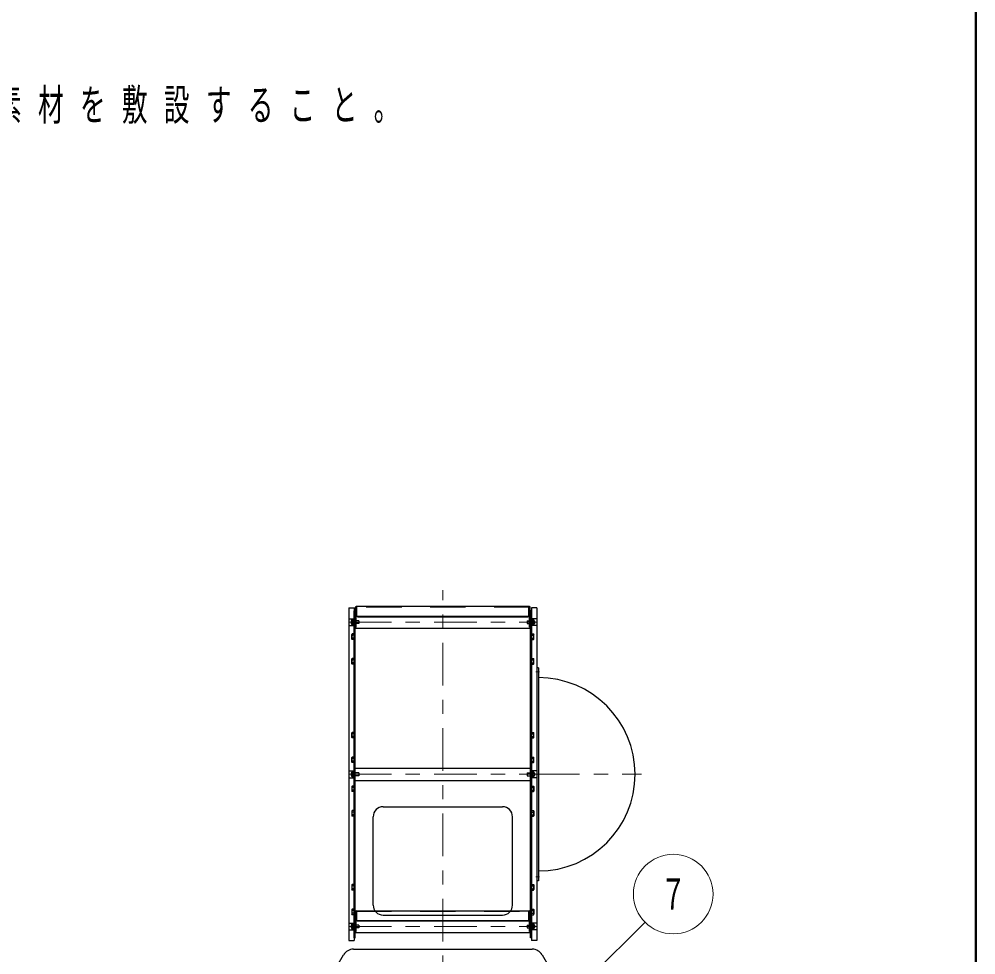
# Model space of a CAD drawing. Units: millimetres on the paper, scale 1:50. Extents: x -385 to 420, y 0 to 267.
# Drawn here: x -67.3 to 0, y 65.8 to 131.7 of the extents above; entities that cross this region are included whole.
import ezdxf
from ezdxf.enums import TextEntityAlignment as Align

# ---------------------------------------------------------------- set-up
doc = ezdxf.new("R2010")
doc.units = ezdxf.units.MM
doc.linetypes.add('USER1', pattern=[4.5, 2.5, -2])
doc.linetypes.add('USER2', pattern=[6, 3, -1, 1, -1])
for name, color, linetype, lineweight in [('1_50', 7, 'Continuous', 25), ('CLASS1', 7, 'Continuous', 25), ('LY_3', 7, 'Continuous', 13)]:
    doc.layers.add(name, color=color, linetype=linetype, lineweight=lineweight)
doc.styles.add('ＭＳ ゴシック', font='')
doc.styles.get('ＭＳ ゴシック').set_extended_font_data('MS Gothic')

msp = doc.modelspace()

# ---------------------------------------------------------------- linework, layer by layer
at = {"layer": '1_50', "linetype": 'USER2', "lineweight": 13}
msp.add_line((-37.494, 36.782), (-37.494, 91.493), dxfattribs=at)
at = {"layer": '1_50', "color": 131}
for p, q in [((-44.114, 90.238), (-44.114, 66.838)), ((-44.114, 90.238), (-43.734, 90.238)), ((-43.734, 90.238), (-43.734, 66.838)), ((-31.254, 90.238), (-31.254, 66.838)), ((-30.874, 90.238), (-31.254, 90.238)), ((-30.874, 90.238), (-30.874, 66.838)), ((-44.114, 89.478), (-43.734, 89.478)), ((-44.114, 88.998), (-43.734, 88.998)), ((-30.874, 89.478), (-31.254, 89.478)), ((-30.874, 88.998), (-31.254, 88.998)), ((-30.774, 86.038), (-30.874, 86.038)), ((-30.874, 86.038), (-30.874, 71.038)), ((-30.774, 86.038), (-30.774, 71.038)), ((-44.114, 78.778), (-43.734, 78.778)), ((-30.874, 78.778), (-31.254, 78.778)), ((-44.114, 78.298), (-43.734, 78.298)), ((-30.874, 78.298), (-31.254, 78.298)), ((-30.774, 71.038), (-30.874, 71.038)), ((-44.114, 68.078), (-43.734, 68.078)), ((-30.874, 68.078), (-31.254, 68.078)), ((-44.114, 67.598), (-43.734, 67.598)), ((-30.874, 67.598), (-31.254, 67.598)), ((-44.114, 66.838), (-43.734, 66.838)), ((-30.874, 66.838), (-31.254, 66.838)), ((-43.787, 66.238), (-31.201, 66.238)), ((-50.773, 54.938), (-44.48, 65.838)), ((-30.508, 65.838), (-24.215, 54.938))]:
    msp.add_line(p, q, dxfattribs=at)
at = {"layer": '1_50', "color": 190}
for p, q in [((-43.644, 88.888), (-43.644, 90.288)), ((-43.598, 88.888), (-43.598, 90.292)), ((-31.394, 90.338), (-43.594, 90.338)), ((-43.538, 89.659), (-43.538, 90.338)), ((-31.45, 89.659), (-31.45, 90.338)), ((-31.39, 88.888), (-31.39, 90.292)), ((-31.344, 88.888), (-31.344, 90.288)), ((-43.598, 88.888), (-43.644, 88.888)), ((-31.344, 88.888), (-31.39, 88.888)), ((-43.644, 67.488), (-43.644, 68.888)), ((-43.598, 67.488), (-43.598, 68.892)), ((-43.594, 68.938), (-31.394, 68.938)), ((-43.538, 68.259), (-43.538, 68.938)), ((-31.45, 68.259), (-31.45, 68.938)), ((-31.39, 67.488), (-31.39, 68.892)), ((-31.344, 67.488), (-31.344, 68.888)), ((-43.644, 67.488), (-43.598, 67.488)), ((-31.39, 67.488), (-31.344, 67.488))]:
    msp.add_line(p, q, dxfattribs=at)
at = {"layer": '1_50', "color": 190, "linetype": 'USER1', "lineweight": 13}
for p, q in [((-31.39, 90.292), (-43.598, 90.292)), ((-43.598, 68.892), (-31.39, 68.892))]:
    msp.add_line(p, q, dxfattribs=at)
at = {"layer": '1_50', "color": 4}
for p, q in [((-43.734, 67.038), (-43.734, 90.038)), ((-43.734, 90.038), (-43.67, 90.038)), ((-43.67, 67.038), (-43.67, 90.038)), ((-43.67, 88.811), (-43.67, 89.665)), ((-43.67, 89.665), (-31.318, 89.665)), ((-31.254, 90.038), (-31.318, 90.038)), ((-31.318, 67.038), (-31.318, 90.038)), ((-31.318, 89.665), (-31.318, 88.811)), ((-31.254, 67.038), (-31.254, 90.038)), ((-43.934, 89.318), (-43.934, 89.158)), ((-43.814, 89.418), (-43.834, 89.418)), ((-43.814, 89.058), (-43.834, 89.058)), ((-43.814, 89.054), (-43.814, 89.422)), ((-43.814, 89.422), (-43.764, 89.422)), ((-43.814, 89.418), (-43.814, 89.058)), ((-43.414, 89.338), (-43.814, 89.338)), ((-43.814, 89.252), (-43.764, 89.238)), ((-43.814, 89.238), (-43.764, 89.225)), ((-43.414, 89.138), (-43.814, 89.138)), ((-43.814, 89.054), (-43.764, 89.054)), ((-43.764, 89.448), (-43.764, 89.028)), ((-43.734, 89.448), (-43.764, 89.448)), ((-43.764, 89.054), (-43.764, 89.422)), ((-43.764, 89.028), (-43.734, 89.028)), ((-43.734, 89.448), (-43.734, 89.028)), ((-43.414, 89.338), (-43.414, 89.138)), ((-31.574, 89.338), (-31.574, 89.138)), ((-31.574, 89.338), (-31.174, 89.338)), ((-31.574, 89.138), (-31.174, 89.138)), ((-31.254, 89.448), (-31.254, 89.028)), ((-31.254, 89.448), (-31.224, 89.448)), ((-31.224, 89.028), (-31.254, 89.028)), ((-31.224, 89.448), (-31.224, 89.028)), ((-31.224, 89.054), (-31.224, 89.422)), ((-31.174, 89.422), (-31.224, 89.422)), ((-31.174, 89.252), (-31.224, 89.238)), ((-31.174, 89.238), (-31.224, 89.225)), ((-31.174, 89.054), (-31.224, 89.054)), ((-31.174, 89.054), (-31.174, 89.422)), ((-31.174, 89.418), (-31.174, 89.058)), ((-31.174, 89.418), (-31.154, 89.418)), ((-31.174, 89.058), (-31.154, 89.058)), ((-31.054, 89.318), (-31.054, 89.158)), ((-43.67, 88.811), (-31.318, 88.811)), ((-43.764, 78.748), (-43.764, 78.328)), ((-43.734, 78.748), (-43.764, 78.748)), ((-43.734, 78.748), (-43.734, 78.328)), ((-43.67, 78.111), (-43.67, 78.965)), ((-43.67, 78.965), (-31.318, 78.965)), ((-31.318, 78.965), (-31.318, 78.111)), ((-31.254, 78.748), (-31.254, 78.328)), ((-31.254, 78.748), (-31.224, 78.748)), ((-31.224, 78.748), (-31.224, 78.328)), ((-43.934, 78.618), (-43.934, 78.458)), ((-43.814, 78.718), (-43.834, 78.718)), ((-43.814, 78.358), (-43.834, 78.358)), ((-43.814, 78.354), (-43.814, 78.722)), ((-43.814, 78.722), (-43.764, 78.722)), ((-43.814, 78.718), (-43.814, 78.358)), ((-43.414, 78.638), (-43.814, 78.638)), ((-43.814, 78.552), (-43.764, 78.538)), ((-43.814, 78.538), (-43.764, 78.525)), ((-43.414, 78.438), (-43.814, 78.438)), ((-43.814, 78.354), (-43.764, 78.354)), ((-43.764, 78.354), (-43.764, 78.722)), ((-43.764, 78.328), (-43.734, 78.328)), ((-43.67, 78.111), (-31.318, 78.111)), ((-43.414, 78.638), (-43.414, 78.438)), ((-31.574, 78.638), (-31.574, 78.438)), ((-31.574, 78.638), (-31.174, 78.638)), ((-31.574, 78.438), (-31.174, 78.438)), ((-31.224, 78.328), (-31.254, 78.328)), ((-31.224, 78.354), (-31.224, 78.722)), ((-31.174, 78.722), (-31.224, 78.722)), ((-31.174, 78.552), (-31.224, 78.538)), ((-31.174, 78.538), (-31.224, 78.525)), ((-31.174, 78.354), (-31.224, 78.354)), ((-31.174, 78.354), (-31.174, 78.722)), ((-31.174, 78.718), (-31.174, 78.358)), ((-31.174, 78.718), (-31.154, 78.718)), ((-31.174, 78.358), (-31.154, 78.358)), ((-31.054, 78.618), (-31.054, 78.458)), ((-43.814, 68.018), (-43.834, 68.018)), ((-43.814, 67.654), (-43.814, 68.022)), ((-43.814, 68.022), (-43.764, 68.022)), ((-43.814, 68.018), (-43.814, 67.658)), ((-43.764, 68.048), (-43.764, 67.628)), ((-43.734, 68.048), (-43.764, 68.048)), ((-43.764, 67.654), (-43.764, 68.022)), ((-43.734, 68.048), (-43.734, 67.628)), ((-43.67, 67.411), (-43.67, 68.265)), ((-43.67, 68.265), (-31.318, 68.265)), ((-31.318, 68.265), (-31.318, 67.411)), ((-31.254, 68.048), (-31.254, 67.628)), ((-31.254, 68.048), (-31.224, 68.048)), ((-31.224, 68.048), (-31.224, 67.628)), ((-31.224, 67.654), (-31.224, 68.022)), ((-31.174, 68.022), (-31.224, 68.022)), ((-31.174, 67.654), (-31.174, 68.022)), ((-31.174, 68.018), (-31.174, 67.658)), ((-31.174, 68.018), (-31.154, 68.018)), ((-43.934, 67.918), (-43.934, 67.758)), ((-43.814, 67.658), (-43.834, 67.658)), ((-43.414, 67.938), (-43.814, 67.938)), ((-43.814, 67.852), (-43.764, 67.838)), ((-43.814, 67.838), (-43.764, 67.825)), ((-43.414, 67.738), (-43.814, 67.738)), ((-43.814, 67.654), (-43.764, 67.654)), ((-43.764, 67.628), (-43.734, 67.628)), ((-43.67, 67.411), (-31.318, 67.411)), ((-43.414, 67.938), (-43.414, 67.738)), ((-31.574, 67.938), (-31.574, 67.738)), ((-31.574, 67.938), (-31.174, 67.938)), ((-31.574, 67.738), (-31.174, 67.738)), ((-31.224, 67.628), (-31.254, 67.628)), ((-31.174, 67.852), (-31.224, 67.838)), ((-31.174, 67.838), (-31.224, 67.825)), ((-31.174, 67.654), (-31.224, 67.654)), ((-31.174, 67.658), (-31.154, 67.658)), ((-31.054, 67.918), (-31.054, 67.758)), ((-43.734, 67.038), (-43.67, 67.038)), ((-31.254, 67.038), (-31.318, 67.038))]:
    msp.add_line(p, q, dxfattribs=at)
at = {"layer": '1_50', "color": 190, "lineweight": 13}
for p, q in [((-31.51, 89.622), (-43.478, 89.622)), ((-31.51, 89.599), (-43.478, 89.599)), ((-43.478, 68.222), (-31.51, 68.222)), ((-43.478, 68.199), (-31.51, 68.199))]:
    msp.add_line(p, q, dxfattribs=at)
at = {"layer": '1_50', "color": 131, "linetype": 'USER2', "lineweight": 13}
for p, q in [((-44.114, 89.238), (-43.734, 89.238)), ((-30.874, 89.238), (-31.254, 89.238)), ((-30.687, 85.738), (-30.947, 85.738)), ((-44.114, 78.538), (-43.734, 78.538)), ((-30.874, 78.538), (-31.254, 78.538)), ((-30.874, 78.538), (-23.53, 78.538)), ((-30.687, 71.338), (-30.947, 71.338)), ((-44.114, 67.838), (-43.734, 67.838)), ((-30.874, 67.838), (-31.254, 67.838))]:
    msp.add_line(p, q, dxfattribs=at)
at = {"layer": '1_50', "color": 4, "linetype": 'USER2', "lineweight": 13}
for p, q in [((-44.114, 89.238), (-30.874, 89.238)), ((-43.734, 89.238), (-43.461, 89.238)), ((-31.254, 89.238), (-31.527, 89.238)), ((-44.114, 78.538), (-30.874, 78.538)), ((-43.734, 78.538), (-43.461, 78.538)), ((-31.254, 78.538), (-31.527, 78.538)), ((-44.114, 67.838), (-30.874, 67.838)), ((-43.734, 67.838), (-43.461, 67.838)), ((-31.254, 67.838), (-31.527, 67.838))]:
    msp.add_line(p, q, dxfattribs=at)
at = {"layer": '1_50', "color": 190, "linetype": 'USER2', "lineweight": 13}
for p, q in [((-43.482, 89.238), (-43.91, 89.238)), ((-31.506, 89.238), (-31.078, 89.238)), ((-43.482, 67.838), (-43.91, 67.838)), ((-31.506, 67.838), (-31.078, 67.838))]:
    msp.add_line(p, q, dxfattribs=at)
at = {"layer": '1_50'}
for p, q in [((-43.876, 89.434), (-43.894, 89.403)), ((-43.894, 89.073), (-43.894, 89.403)), ((-43.876, 89.042), (-43.894, 89.073)), ((-43.734, 89.434), (-43.876, 89.434)), ((-43.734, 89.336), (-43.876, 89.336)), ((-43.734, 89.14), (-43.876, 89.14)), ((-43.734, 89.042), (-43.876, 89.042)), ((-43.734, 89.434), (-43.734, 89.042)), ((-31.254, 89.434), (-31.112, 89.434)), ((-31.254, 89.434), (-31.254, 89.042)), ((-31.254, 89.336), (-31.112, 89.336)), ((-31.254, 89.14), (-31.112, 89.14)), ((-31.254, 89.042), (-31.112, 89.042)), ((-31.112, 89.434), (-31.094, 89.403)), ((-31.112, 89.042), (-31.094, 89.073)), ((-31.094, 89.073), (-31.094, 89.403)), ((-43.876, 88.415), (-43.894, 88.383)), ((-43.894, 88.053), (-43.894, 88.383)), ((-43.734, 88.415), (-43.876, 88.415)), ((-43.734, 88.316), (-43.876, 88.316)), ((-43.734, 88.415), (-43.734, 88.022)), ((-31.254, 88.415), (-31.112, 88.415)), ((-31.254, 88.415), (-31.254, 88.022)), ((-31.254, 88.316), (-31.112, 88.316)), ((-31.112, 88.415), (-31.094, 88.383)), ((-31.094, 88.053), (-31.094, 88.383)), ((-43.876, 88.022), (-43.894, 88.053)), ((-43.734, 88.12), (-43.876, 88.12)), ((-43.734, 88.022), (-43.876, 88.022)), ((-31.254, 88.12), (-31.112, 88.12)), ((-31.254, 88.022), (-31.112, 88.022)), ((-31.112, 88.022), (-31.094, 88.053)), ((-43.876, 86.683), (-43.894, 86.651)), ((-43.894, 86.321), (-43.894, 86.651)), ((-43.876, 86.29), (-43.894, 86.321)), ((-43.734, 86.683), (-43.876, 86.683)), ((-43.734, 86.584), (-43.876, 86.584)), ((-43.734, 86.388), (-43.876, 86.388)), ((-43.734, 86.29), (-43.876, 86.29)), ((-43.734, 86.683), (-43.734, 86.29)), ((-31.254, 86.683), (-31.112, 86.683)), ((-31.254, 86.683), (-31.254, 86.29)), ((-31.254, 86.584), (-31.112, 86.584)), ((-31.254, 86.388), (-31.112, 86.388)), ((-31.254, 86.29), (-31.112, 86.29)), ((-31.112, 86.683), (-31.094, 86.651)), ((-31.112, 86.29), (-31.094, 86.321)), ((-31.094, 86.321), (-31.094, 86.651)), ((-43.876, 81.486), (-43.894, 81.455)), ((-43.894, 81.125), (-43.894, 81.455)), ((-43.734, 81.486), (-43.876, 81.486)), ((-43.734, 81.486), (-43.734, 81.094)), ((-31.254, 81.486), (-31.112, 81.486)), ((-31.254, 81.486), (-31.254, 81.094)), ((-31.112, 81.486), (-31.094, 81.455)), ((-31.094, 81.125), (-31.094, 81.455)), ((-43.876, 81.094), (-43.894, 81.125)), ((-43.734, 81.388), (-43.876, 81.388)), ((-43.734, 81.192), (-43.876, 81.192)), ((-43.734, 81.094), (-43.876, 81.094)), ((-31.254, 81.388), (-31.112, 81.388)), ((-31.254, 81.192), (-31.112, 81.192)), ((-31.254, 81.094), (-31.112, 81.094)), ((-31.112, 81.094), (-31.094, 81.125)), ((-43.876, 79.754), (-43.894, 79.723)), ((-43.894, 79.393), (-43.894, 79.723)), ((-43.734, 79.754), (-43.876, 79.754)), ((-43.734, 79.656), (-43.876, 79.656)), ((-43.734, 79.46), (-43.876, 79.46)), ((-43.734, 79.754), (-43.734, 79.362)), ((-31.254, 79.754), (-31.112, 79.754)), ((-31.254, 79.754), (-31.254, 79.362)), ((-31.254, 79.656), (-31.112, 79.656)), ((-31.254, 79.46), (-31.112, 79.46)), ((-31.112, 79.754), (-31.094, 79.723)), ((-31.094, 79.393), (-31.094, 79.723)), ((-43.876, 79.362), (-43.894, 79.393)), ((-43.734, 79.362), (-43.876, 79.362)), ((-31.254, 79.362), (-31.112, 79.362)), ((-31.112, 79.362), (-31.094, 79.393)), ((-43.876, 77.715), (-43.894, 77.683)), ((-43.894, 77.683), (-43.894, 77.353)), ((-43.734, 77.715), (-43.876, 77.715)), ((-43.734, 77.616), (-43.876, 77.616)), ((-43.734, 77.42), (-43.876, 77.42)), ((-43.734, 77.322), (-43.734, 77.715)), ((-31.254, 77.715), (-31.112, 77.715)), ((-31.254, 77.322), (-31.254, 77.715)), ((-31.254, 77.616), (-31.112, 77.616)), ((-31.254, 77.42), (-31.112, 77.42)), ((-31.112, 77.715), (-31.094, 77.683)), ((-31.094, 77.683), (-31.094, 77.353)), ((-43.876, 77.322), (-43.894, 77.353)), ((-43.734, 77.322), (-43.876, 77.322)), ((-31.254, 77.322), (-31.112, 77.322)), ((-31.112, 77.322), (-31.094, 77.353)), ((-43.876, 75.983), (-43.894, 75.951)), ((-43.894, 75.951), (-43.894, 75.621)), ((-43.876, 75.59), (-43.894, 75.621)), ((-43.734, 75.983), (-43.876, 75.983)), ((-43.734, 75.884), (-43.876, 75.884)), ((-43.734, 75.688), (-43.876, 75.688)), ((-43.734, 75.59), (-43.876, 75.59)), ((-43.734, 75.59), (-43.734, 75.983)), ((-31.254, 75.983), (-31.112, 75.983)), ((-31.254, 75.59), (-31.254, 75.983)), ((-31.254, 75.884), (-31.112, 75.884)), ((-31.254, 75.688), (-31.112, 75.688)), ((-31.254, 75.59), (-31.112, 75.59)), ((-31.112, 75.983), (-31.094, 75.951)), ((-31.112, 75.59), (-31.094, 75.621)), ((-31.094, 75.951), (-31.094, 75.621)), ((-43.876, 70.786), (-43.894, 70.755)), ((-43.894, 70.755), (-43.894, 70.425)), ((-43.734, 70.786), (-43.876, 70.786)), ((-43.734, 70.688), (-43.876, 70.688)), ((-43.734, 70.394), (-43.734, 70.786)), ((-31.254, 70.786), (-31.112, 70.786)), ((-31.254, 70.394), (-31.254, 70.786)), ((-31.254, 70.688), (-31.112, 70.688)), ((-31.112, 70.786), (-31.094, 70.755)), ((-31.094, 70.755), (-31.094, 70.425)), ((-43.876, 70.394), (-43.894, 70.425)), ((-43.734, 70.492), (-43.876, 70.492)), ((-43.734, 70.394), (-43.876, 70.394)), ((-31.254, 70.492), (-31.112, 70.492)), ((-31.254, 70.394), (-31.112, 70.394)), ((-31.112, 70.394), (-31.094, 70.425)), ((-43.876, 69.054), (-43.894, 69.023)), ((-43.894, 69.023), (-43.894, 68.693)), ((-43.876, 68.662), (-43.894, 68.693)), ((-43.734, 69.054), (-43.876, 69.054)), ((-43.734, 68.956), (-43.876, 68.956)), ((-43.734, 68.76), (-43.876, 68.76)), ((-43.734, 68.662), (-43.876, 68.662)), ((-43.734, 68.662), (-43.734, 69.054)), ((-31.254, 69.054), (-31.112, 69.054)), ((-31.254, 68.662), (-31.254, 69.054)), ((-31.254, 68.956), (-31.112, 68.956)), ((-31.254, 68.76), (-31.112, 68.76)), ((-31.254, 68.662), (-31.112, 68.662)), ((-31.112, 69.054), (-31.094, 69.023)), ((-31.112, 68.662), (-31.094, 68.693)), ((-31.094, 69.023), (-31.094, 68.693)), ((-43.876, 68.034), (-43.894, 68.003)), ((-43.894, 68.003), (-43.894, 67.673)), ((-43.734, 68.034), (-43.876, 68.034)), ((-43.734, 67.642), (-43.734, 68.034)), ((-31.254, 68.034), (-31.112, 68.034)), ((-31.254, 67.642), (-31.254, 68.034)), ((-31.112, 68.034), (-31.094, 68.003)), ((-31.094, 68.003), (-31.094, 67.673)), ((-43.876, 67.642), (-43.894, 67.673)), ((-43.734, 67.936), (-43.876, 67.936)), ((-43.734, 67.74), (-43.876, 67.74)), ((-43.734, 67.642), (-43.876, 67.642)), ((-31.254, 67.936), (-31.112, 67.936)), ((-31.254, 67.74), (-31.112, 67.74)), ((-31.254, 67.642), (-31.112, 67.642)), ((-31.112, 67.642), (-31.094, 67.673))]:
    msp.add_line(p, q, dxfattribs=at)
at = {"layer": '1_50', "color": 2}
for p, q in [((-41.694, 76.259), (-33.294, 76.259)), ((-42.394, 69.338), (-42.394, 75.559)), ((-32.594, 69.338), (-32.594, 75.559)), ((-41.694, 68.638), (-33.294, 68.638))]:
    msp.add_line(p, q, dxfattribs=at)
at = {"layer": '1_50', "lineweight": 13}
msp.add_line((-31.67, 59.793), (-23.272, 68.141), dxfattribs=at)
msp.add_circle((-21.286, 70.115), 2.8, dxfattribs=at)
at = {"layer": '1_50', "color": 190}
for centre, start, end in [((-43.594, 90.288), 90, 180), ((-31.394, 90.288), 0, 90), ((-43.594, 68.888), 90, 180), ((-31.394, 68.888), 0, 90)]:
    msp.add_arc(centre, 0.05, start, end, dxfattribs=at)
at = {"layer": '1_50', "color": 190, "lineweight": 13}
for centre, start, end in [((-43.478, 89.682), 180, 270), ((-43.478, 89.659), 180, 270), ((-31.51, 89.682), 270, 0), ((-31.51, 89.659), 270, 0), ((-43.478, 68.282), 180, 270), ((-43.478, 68.259), 180, 270), ((-31.51, 68.282), 270, 0), ((-31.51, 68.259), 270, 0)]:
    msp.add_arc(centre, 0.06, start, end, dxfattribs=at)
at = {"layer": '1_50', "color": 4}
for centre, start, end in [((-43.834, 89.318), 90, 180), ((-43.834, 89.158), 180, 270), ((-31.154, 89.318), 0, 90), ((-31.154, 89.158), 270, 0), ((-43.834, 78.618), 90, 180), ((-43.834, 78.458), 180, 270), ((-31.154, 78.618), 0, 90), ((-31.154, 78.458), 270, 0), ((-43.834, 67.918), 90, 180), ((-31.154, 67.918), 0, 90), ((-43.834, 67.758), 180, 270), ((-31.154, 67.758), 270, 0)]:
    msp.add_arc(centre, 0.1, start, end, dxfattribs=at)
at = {"layer": '1_50'}
for centre, radius, start, end in [((-43.804, 89.385), 0.0869, 145.61587, 214.38413), ((-43.566, 89.238), 0.325, 162.41211, 197.58789), ((-43.804, 89.091), 0.0869, 145.61587, 214.38413), ((-31.184, 89.385), 0.0869, 325.61586, 34.38414), ((-31.422, 89.238), 0.325, 342.41211, 17.58789), ((-31.184, 89.091), 0.0869, 325.61586, 34.38414), ((-43.804, 88.365), 0.0869, 145.61587, 214.38413), ((-43.566, 88.218), 0.325, 162.41211, 197.58789), ((-31.184, 88.365), 0.0869, 325.61586, 34.38414), ((-31.422, 88.218), 0.325, 342.41211, 17.58789), ((-43.804, 88.071), 0.0869, 145.61587, 214.38413), ((-31.184, 88.071), 0.0869, 325.61586, 34.38414), ((-43.804, 86.633), 0.0869, 145.61587, 214.38413), ((-43.566, 86.486), 0.325, 162.41211, 197.58789), ((-43.804, 86.339), 0.0869, 145.61587, 214.38413), ((-31.184, 86.633), 0.0869, 325.61586, 34.38414), ((-31.422, 86.486), 0.325, 342.41211, 17.58789), ((-31.184, 86.339), 0.0869, 325.61586, 34.38414), ((-43.804, 81.437), 0.0869, 145.61587, 214.38413), ((-31.184, 81.437), 0.0869, 325.61586, 34.38414), ((-43.566, 81.29), 0.325, 162.41211, 197.58789), ((-43.804, 81.143), 0.0869, 145.61587, 214.38413), ((-31.422, 81.29), 0.325, 342.41211, 17.58789), ((-31.184, 81.143), 0.0869, 325.61586, 34.38414), ((-43.804, 79.705), 0.0869, 145.61587, 214.38413), ((-43.566, 79.558), 0.325, 162.41211, 197.58789), ((-43.804, 79.411), 0.0869, 145.61587, 214.38413), ((-31.184, 79.705), 0.0869, 325.61586, 34.38414), ((-31.422, 79.558), 0.325, 342.41211, 17.58789), ((-31.184, 79.411), 0.0869, 325.61586, 34.38414), ((-43.804, 77.665), 0.0869, 145.61587, 214.38413), ((-43.566, 77.518), 0.325, 162.41211, 197.58789), ((-43.804, 77.371), 0.0869, 145.61587, 214.38413), ((-31.184, 77.665), 0.0869, 325.61586, 34.38414), ((-31.422, 77.518), 0.325, 342.41211, 17.58789), ((-31.184, 77.371), 0.0869, 325.61586, 34.38414), ((-43.804, 75.933), 0.0869, 145.61587, 214.38413), ((-43.566, 75.786), 0.325, 162.41211, 197.58789), ((-43.804, 75.639), 0.0869, 145.61587, 214.38413), ((-31.184, 75.933), 0.0869, 325.61586, 34.38414), ((-31.422, 75.786), 0.325, 342.41211, 17.58789), ((-31.184, 75.639), 0.0869, 325.61586, 34.38414), ((-43.804, 70.737), 0.0869, 145.61587, 214.38413), ((-43.566, 70.59), 0.325, 162.41211, 197.58789), ((-31.184, 70.737), 0.0869, 325.61586, 34.38414), ((-31.422, 70.59), 0.325, 342.41211, 17.58789), ((-43.804, 70.443), 0.0869, 145.61587, 214.38413), ((-31.184, 70.443), 0.0869, 325.61586, 34.38414), ((-43.804, 69.005), 0.0869, 145.61587, 214.38413), ((-43.566, 68.858), 0.325, 162.41211, 197.58789), ((-43.804, 68.711), 0.0869, 145.61587, 214.38413), ((-31.184, 69.005), 0.0869, 325.61586, 34.38414), ((-31.422, 68.858), 0.325, 342.41211, 17.58789), ((-31.184, 68.711), 0.0869, 325.61586, 34.38414), ((-43.804, 67.985), 0.0869, 145.61587, 214.38413), ((-31.184, 67.985), 0.0869, 325.61586, 34.38414), ((-43.566, 67.838), 0.325, 162.41211, 197.58789), ((-43.804, 67.691), 0.0869, 145.61587, 214.38413), ((-31.422, 67.838), 0.325, 342.41211, 17.58789), ((-31.184, 67.691), 0.0869, 325.61586, 34.38414)]:
    msp.add_arc(centre, radius, start, end, dxfattribs=at)
at = {"layer": '1_50', "color": 131}
for centre, radius, start, end in [((-30.774, 78.538), 6.8, 270, 90), ((-43.787, 65.438), 0.8, 90, 150), ((-31.201, 65.438), 0.8, 30, 90)]:
    msp.add_arc(centre, radius, start, end, dxfattribs=at)
at = {"layer": '1_50', "color": 2}
for centre, start, end in [((-41.694, 75.559), 90, 180), ((-33.294, 75.559), 0, 90), ((-41.694, 69.338), 180, 270), ((-33.294, 69.338), 270, 0)]:
    msp.add_arc(centre, 0.7, start, end, dxfattribs=at)
at = {"layer": 'LY_3', "lineweight": 50}
msp.add_line((0, 0), (0, 267), dxfattribs=at)

# ---------------------------------------------------------------- texts
at = {"layer": '1_50', "style": 'ＭＳ ゴシック', "width": 0.6}
msp.add_text('７', height=2.199, dxfattribs=at).set_placement((-21.286, 70.115), align=Align.MIDDLE_CENTER)
at = {"layer": 'CLASS1', "insert": (-125, 126.735), "char_height": 2.199, "attachment_point": 1, "style": 'ＭＳ ゴシック'}
msp.add_mtext('\\T1.64;\\W0.6;落下高さに見合った衝撃吸収性能を有する素材を敷設すること。', dxfattribs=at)

doc.saveas('drawing.dxf')
